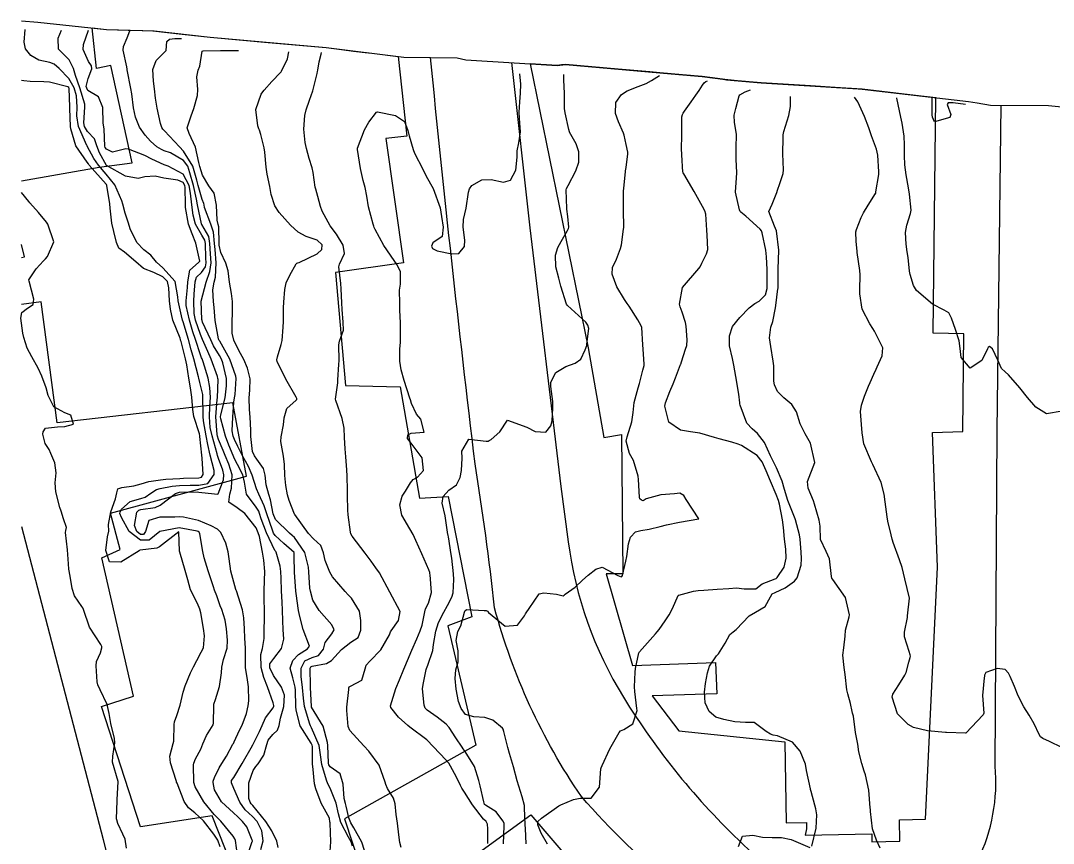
# Model space of a CAD drawing. Header units: metres. Extents: x 292545 to 299085, y 7450245 to 7463078.
# Drawn here: x 292544.8 to 292652.1, y 7462992.2 to 7463077.7 of the extents above; entities that cross this region are included whole.
import ezdxf

# ---------------------------------------------------------------- set-up
doc = ezdxf.new("R2010")
doc.units = ezdxf.units.M
for name, color, linetype in [('Area', 45, 'Continuous'), ('Curvas de Nivel 1m', 11, 'Continuous'), ('Curvas de Nivel 5m', 15, 'Continuous'), ('Edificações', 30, 'Continuous'), ('Vias Primárias', 230, 'Continuous')]:
    doc.layers.add(name, color=color, linetype=linetype)

msp = doc.modelspace()

# ---------------------------------------------------------------- linework, layer by layer
at = {"layer": 'Area'}
msp.add_polyline3d([(292544.9, 7463077.72, 716.52), (292546.58, 7463077.55, 716.94), (292553.7, 7463076.82, 717.4), (292558.66, 7463076.65, 720.91), (292564.5, 7463076, 725.05), (292576.55, 7463074.92, 726.13), (292584.61, 7463073.93, 721.93), (292590.17, 7463073.85, 721.84), (292591.06, 7463073.66, 721.89), (292600.56, 7463073.07, 725.63), (292601.4, 7463073.18, 725.6), (292612.38, 7463072.19, 728.83), (292615.6, 7463071.92, 728.6), (292617.77, 7463071.63, 729.43), (292618.13, 7463071.58, 729.53), (292621.73, 7463071.26, 731.13), (292631.82, 7463070.63, 734.28), (292632.23, 7463070.61, 734.37), (292643.28, 7463069.31, 730.07), (292644.17, 7463069.18, 729.92), (292645.56, 7463068.95, 729.94), (292651.6, 7463068.9, 729.78), (292663.88, 7463067.69, 734.15)], dxfattribs=at)
at = {"layer": 'Curvas de Nivel 1m', "flags": 128}
for points, elevation in [([(292567.33, 7462991.01), (292567.12, 7462992.54), (292567.05, 7462992.72), (292566.88, 7462993), (292565.58, 7462994.55), (292564.9, 7462995.24), (292563.82, 7462996.57), (292562.94, 7462998.12), (292562.8, 7462998.58), (292562.77, 7463000.39), (292562.79, 7463000.58), (292562.97, 7463001.03), (292563.51, 7463002.04), (292563.74, 7463002.57), (292564.1, 7463003.46), (292564.8, 7463004.56), (292564.85, 7463004.73), (292564.86, 7463006.56), (292564.88, 7463006.71), (292565.04, 7463007.19), (292565.45, 7463008.55), (292565.67, 7463009.95), (292565.71, 7463010.55), (292565.89, 7463011.35), (292566.24, 7463012.54), (292566.29, 7463013.36), (292566.19, 7463014.54), (292566.05, 7463015.45), (292565.7, 7463016.55), (292565.54, 7463016.94), (292565.17, 7463017.96), (292564.95, 7463018.56), (292564.83, 7463018.91), (292564.27, 7463020.57), (292563.87, 7463021.92), (292563.72, 7463022.57), (292563.42, 7463024.4), (292563.34, 7463024.58), (292563.24, 7463024.64), (292563.14, 7463024.69), (292561.25, 7463025.04), (292559.27, 7463024.65), (292559.25, 7463024.64), (292558.15, 7463023.73), (292557.24, 7463023.74), (292556.08, 7463024.66), (292555.27, 7463026.09), (292555.11, 7463026.51), (292555.12, 7463026.67), (292555.28, 7463026.97), (292556.18, 7463027.76), (292557.29, 7463028.08), (292557.73, 7463028.2), (292558.33, 7463028.64), (292558.92, 7463029.01), (292559.3, 7463029.12), (292560.55, 7463029.36), (292561.31, 7463029.44), (292562.42, 7463029.47), (292563.31, 7463029.47), (292564.23, 7463029.65), (292564.91, 7463030.56), (292564.9, 7463030.99), (292564.49, 7463032.57), (292564.25, 7463033.67), (292564.07, 7463034.57), (292563.8, 7463036.16), (292563.77, 7463036.58), (292563.77, 7463036.95), (292563.74, 7463038.58), (292563.71, 7463038.87), (292563.43, 7463040.14), (292563.32, 7463040.58), (292563.28, 7463040.73), (292562.79, 7463042.59), (292562.53, 7463043.53), (292562.22, 7463044.59), (292561.67, 7463046.44), (292561.63, 7463046.6), (292561.52, 7463047.05), (292561.15, 7463048.6), (292561.12, 7463049.02), (292560.85, 7463050.61), (292559.57, 7463052.05), (292558.92, 7463052.63), (292558.33, 7463053.37), (292557.6, 7463053.9), (292556.87, 7463054.66), (292556.19, 7463056.09), (292555.99, 7463056.67), (292555.64, 7463057.71), (292555.4, 7463058.67), (292555.32, 7463059.01), (292554.59, 7463060.68), (292553.69, 7463061.77), (292552.87, 7463062.7), (292552.41, 7463063.41), (292551.72, 7463064.68), (292551.7, 7463064.72), (292551.67, 7463064.77), (292550.82, 7463066.73), (292550.65, 7463067.84), (292550.67, 7463068.73), (292550.59, 7463069.92), (292550.37, 7463070.73), (292549.81, 7463071.73), (292548.81, 7463072.75), (292548.27, 7463073.2), (292547.83, 7463073.39), (292546.67, 7463073.62), (292545.84, 7463074.09), (292545.3, 7463074.8), (292545.16, 7463075.48), (292545.28, 7463076.8)], 714), ([(292569.76, 7462991.6), (292570, 7462992.5), (292569.84, 7462993.54), (292569.37, 7462994.51), (292568.9, 7462995.04), (292568.11, 7462995.73), (292567.57, 7462996.53), (292566.93, 7462997.95), (292566.69, 7462998.54), (292566.72, 7462998.76), (292566.95, 7462999.09), (292567.81, 7463000.53), (292568.87, 7463002.4), (292568.92, 7463002.51), (292568.94, 7463002.55), (292568.98, 7463002.62), (292569.63, 7463003.88), (292569.89, 7463004.5), (292570.24, 7463005.28), (292571.03, 7463006.32), (292571.12, 7463006.49), (292571.12, 7463006.58), (292571.04, 7463006.84), (292570.43, 7463008.5), (292570.08, 7463009.49), (292569.78, 7463010.5), (292569.74, 7463011.86), (292569.92, 7463012.5), (292570.1, 7463013.52), (292570.11, 7463014.5), (292570.13, 7463015.51), (292570.14, 7463016.5), (292570.11, 7463017.55), (292570.09, 7463018.5), (292570.14, 7463019.55), (292570.16, 7463020.5), (292570.05, 7463021.66), (292569.93, 7463022.5), (292569.61, 7463024.14), (292569.49, 7463024.51), (292569.25, 7463025.02), (292568.1, 7463026.52), (292567.28, 7463027.09), (292566.43, 7463027.69), (292566.52, 7463028.54), (292566.7, 7463029.14), (292566.76, 7463030.54), (292566.42, 7463031.63), (292566.05, 7463032.55), (292565.85, 7463033.05), (292565.36, 7463034.2), (292565.24, 7463034.56), (292565.21, 7463034.72), (292565.06, 7463036.56), (292565.23, 7463038.37), (292565.25, 7463038.55), (292565.31, 7463040.43), (292565.3, 7463040.55), (292565.24, 7463040.75), (292564.59, 7463042.56), (292564.24, 7463043.34), (292563.7, 7463044.58), (292563.49, 7463045.11), (292562.96, 7463046.59), (292562.82, 7463047.29), (292562.78, 7463048.59), (292562.83, 7463049.29), (292562.94, 7463050.59), (292563.07, 7463051.08), (292563.57, 7463051.56), (292564.01, 7463052.14), (292564.08, 7463052.57), (292564.05, 7463053.04), (292563.99, 7463054.57), (292563.93, 7463054.9), (292563.61, 7463055.45), (292562.96, 7463056.59), (292562.71, 7463057.51), (292562.58, 7463058.59), (292562.46, 7463059.8), (292562.29, 7463060.59), (292561.69, 7463061.78), (292560.13, 7463062.62), (292559.7, 7463062.73), (292558.42, 7463063.35), (292557.71, 7463063.71), (292556.01, 7463064.38), (292555.72, 7463064.41), (292554.33, 7463064.07), (292553.72, 7463064.36), (292553.57, 7463064.54), (292553.53, 7463064.69), (292553.48, 7463066.44), (292553.44, 7463066.69), (292553.37, 7463067.08), (292553.32, 7463068.7), (292552.88, 7463069.8), (292551.79, 7463070.47), (292551.66, 7463070.72), (292551.62, 7463070.9), (292551.81, 7463071.71), (292552.19, 7463072.71), (292552.14, 7463073.03), (292551.83, 7463073.48), (292551.3, 7463074.73), (292551.31, 7463075.26), (292551.86, 7463076.72)], 716), ([(292571.54, 7462991.8), (292571.42, 7462992.48), (292570.88, 7462993.55), (292570.28, 7462994.5), (292568.91, 7462996.19), (292568.75, 7462996.35), (292568.65, 7462996.51), (292568.51, 7462996.92), (292568.5, 7462998.52), (292568.96, 7462999.81), (292569.23, 7463000.24), (292569.47, 7463000.5), (292570.06, 7463001.41), (292570.37, 7463002.5), (292570.53, 7463002.95), (292571, 7463003.54), (292571.49, 7463004), (292571.65, 7463004.48), (292571.79, 7463005.25), (292572.13, 7463006.47), (292572.21, 7463007.64), (292571.9, 7463008.48), (292571.07, 7463009.69), (292570.68, 7463010.49), (292570.68, 7463010.9), (292571.09, 7463011.46), (292571.89, 7463012.48), (292572.13, 7463013.46), (292572.08, 7463014.48), (292572.04, 7463015.37), (292572.02, 7463016.48), (292571.98, 7463017.3), (292571.91, 7463018.48), (292571.86, 7463019.81), (292571.83, 7463020.48), (292571.76, 7463021.04), (292571.36, 7463022.49), (292571.3, 7463022.56), (292571.22, 7463022.67), (292570.35, 7463024.5), (292569.79, 7463025.98), (292569.63, 7463026.51), (292569.54, 7463026.77), (292569.28, 7463027.17), (292568.28, 7463028.52), (292568.06, 7463029.78), (292567.89, 7463030.52), (292567.33, 7463031.61), (292567.01, 7463032.21), (292566.87, 7463032.54), (292566.43, 7463033.62), (292566.08, 7463034.55), (292565.6, 7463036.35), (292565.57, 7463036.56), (292565.61, 7463036.78), (292566.03, 7463038.54), (292566.2, 7463039.77), (292566.17, 7463040.54), (292565.82, 7463042.18), (292565.68, 7463042.55), (292565.47, 7463042.93), (292564.85, 7463043.93), (292564.54, 7463044.56), (292563.7, 7463046.38), (292563.64, 7463046.58), (292563.63, 7463046.69), (292563.54, 7463048.58), (292564.06, 7463050.57), (292564.47, 7463051.66), (292564.59, 7463052.56), (292564.52, 7463053.5), (292564.47, 7463054.57), (292564.34, 7463055.3), (292563.62, 7463056.54), (292563.6, 7463056.58), (292563.59, 7463056.62), (292563.18, 7463058.58), (292563.08, 7463059.16), (292562.76, 7463060.59), (292562.39, 7463061.9), (292562.15, 7463062.6), (292561.71, 7463063.19), (292560.35, 7463063.98), (292559.72, 7463064.2), (292559.42, 7463064.32), (292558.94, 7463064.63), (292558.29, 7463065.2), (292557.73, 7463065.82), (292557.15, 7463066.66), (292556.73, 7463067.68), (292556.52, 7463068.66), (292556.34, 7463070.12), (292556.26, 7463070.67), (292555.87, 7463072.61), (292555.86, 7463072.67), (292555.82, 7463072.92), (292555.45, 7463074.67), (292555.49, 7463075.03), (292555.86, 7463075.95), (292556.13, 7463076.67)], 717), ([(292576.88, 7462990.45), (292577.01, 7462992.42), (292576.97, 7462994.34), (292576.94, 7462994.42), (292576.93, 7462994.46), (292576.9, 7462994.86), (292576.03, 7462996.43), (292575.45, 7462997.92), (292575.32, 7462998.44), (292575.14, 7463000.26), (292575.13, 7463000.44), (292575.12, 7463002.3), (292575.1, 7463002.44), (292574.99, 7463002.66), (292573.84, 7463004.45), (292573.41, 7463006.07), (292573.39, 7463006.46), (292573.34, 7463008.17), (292573.31, 7463008.46), (292573.07, 7463009.45), (292572.81, 7463010.46), (292573.09, 7463011.25), (292573.67, 7463011.88), (292574.59, 7463012.45), (292574.81, 7463012.74), (292574.15, 7463014.45), (292573.79, 7463015.81), (292573.67, 7463016.45), (292573.43, 7463018.2), (292573.4, 7463018.46), (292573.25, 7463020.41), (292573.25, 7463020.46), (292573.22, 7463022.01), (292573.21, 7463022.44), (292573.2, 7463022.46), (292572.14, 7463023.39), (292571.24, 7463024.23), (292571.08, 7463024.49), (292570.96, 7463024.78), (292570.37, 7463026.5), (292570.09, 7463027.31), (292569.53, 7463028.51), (292569.3, 7463029.07), (292568.85, 7463030.51), (292568.46, 7463031.39), (292567.85, 7463032.52), (292567.35, 7463033.47), (292567.02, 7463034.2), (292566.89, 7463034.54), (292566.79, 7463035.12), (292566.85, 7463036.54), (292566.95, 7463038.08), (292567.01, 7463038.53), (292567.07, 7463038.88), (292567.19, 7463040.53), (292567.17, 7463040.8), (292566.54, 7463042.54), (292565.48, 7463044.41), (292565.43, 7463044.5), (292565.4, 7463044.55), (292565.36, 7463044.68), (292565.01, 7463046.56), (292564.89, 7463047.92), (292564.84, 7463048.56), (292564.76, 7463049.77), (292564.91, 7463050.56), (292565.04, 7463051.08), (292565.1, 7463052.56), (292564.99, 7463053.95), (292564.95, 7463054.56), (292564.82, 7463055.76), (292564.55, 7463056.57), (292563.9, 7463058.32), (292563.86, 7463058.58), (292563.82, 7463058.74), (292563.66, 7463059.14), (292563.25, 7463060.58), (292563.11, 7463061.15), (292562.67, 7463062.59), (292561.72, 7463064.15), (292561.31, 7463064.6), (292559.74, 7463066.28), (292559.58, 7463066.46), (292559.47, 7463066.62), (292559.33, 7463067.05), (292558.99, 7463068.63), (292558.82, 7463069.67), (292558.7, 7463070.64), (292558.6, 7463071.43), (292558.53, 7463072.64), (292558.88, 7463073.58), (292559.84, 7463074.55), (292559.88, 7463074.58), (292559.9, 7463074.62), (292559.99, 7463075.55), (292560.26, 7463075.81), (292560.81, 7463075.87), (292561.52, 7463075.87)], 718), ([(292579.28, 7462991.97), (292579.14, 7462992.39), (292578.87, 7462992.89), (292578.06, 7462994.4), (292577.81, 7462995.31), (292577.57, 7462996.41), (292576.94, 7462997.97), (292576.71, 7462998.42), (292576.56, 7462998.81), (292576.08, 7463000.43), (292575.96, 7463001.45), (292575.8, 7463002.43), (292575.01, 7463004.24), (292574.91, 7463004.44), (292574.83, 7463004.62), (292574.28, 7463006.45), (292574.17, 7463007.33), (292574.09, 7463008.45), (292573.94, 7463009.58), (292573.95, 7463010.45), (292574.34, 7463011.2), (292575.09, 7463011.54), (292575.76, 7463011.77), (292576.25, 7463012.43), (292576.43, 7463013.11), (292577.12, 7463014.03), (292577.38, 7463014.42), (292577.13, 7463014.95), (292575.81, 7463016.43), (292575.16, 7463017.5), (292574.9, 7463018.44), (292574.85, 7463018.77), (292574.75, 7463020.44), (292574.72, 7463020.93), (292574.31, 7463022.45), (292573.24, 7463024.01), (292573.01, 7463024.23), (292572.72, 7463024.47), (292571.26, 7463025.88), (292571.02, 7463026.49), (292570.75, 7463027.95), (292570.6, 7463028.49), (292570.3, 7463029.5), (292570.21, 7463030.5), (292570.04, 7463031.21), (292569.34, 7463032.17), (292569.11, 7463032.51), (292568.9, 7463032.96), (292568.7, 7463034.52), (292568.71, 7463035.18), (292568.66, 7463036.52), (292568.59, 7463037.33), (292568.54, 7463038.52), (292568.61, 7463039.33), (292568.63, 7463040.52), (292568.36, 7463041.61), (292567.98, 7463042.52), (292567.47, 7463043.44), (292566.95, 7463044.54), (292566.78, 7463045.26), (292566.76, 7463046.54), (292566.8, 7463047.26), (292566.82, 7463048.54), (292566.71, 7463049.37), (292566.5, 7463050.54), (292566.37, 7463051.74), (292566.12, 7463052.54), (292565.59, 7463053.62), (292565.44, 7463054.39), (292565.43, 7463054.55), (292565.38, 7463056.31), (292565.33, 7463056.55), (292565.21, 7463056.98), (292565.13, 7463058.56), (292564.9, 7463059.8), (292564.36, 7463060.57), (292563.69, 7463061.67), (292563.4, 7463062.58), (292563.31, 7463062.98), (292562.95, 7463064.59), (292562.32, 7463066.01), (292562.09, 7463066.6), (292562.51, 7463067.84), (292562.78, 7463068.58), (292563.17, 7463069.96), (292563.22, 7463070.58), (292563.09, 7463071.87), (292563.23, 7463072.58), (292563.4, 7463073), (292563.65, 7463074.57), (292563.75, 7463074.6), (292565.56, 7463074.62), (292567.43, 7463074.62)], 719), ([(292584.34, 7462991.81), (292584.21, 7462992.33), (292584.09, 7462993.12), (292583.95, 7462994.33), (292583.82, 7462995.26), (292583.7, 7462996.34), (292583.53, 7462996.95), (292582.93, 7462997.96), (292582.75, 7462998.35), (292582.67, 7462998.62), (292582.06, 7463000.36), (292580.98, 7463001.81), (292580.45, 7463002.38), (292579.01, 7463003.97), (292578.84, 7463004.39), (292578.68, 7463006.04), (292578.68, 7463006.4), (292578.88, 7463008.22), (292578.89, 7463008.39), (292578.93, 7463008.52), (292579.06, 7463008.59), (292580.24, 7463009.2), (292580.6, 7463010.37), (292580.7, 7463010.76), (292581.09, 7463011.19), (292582.23, 7463012.35), (292583.12, 7463013.91), (292583.22, 7463014.24), (292583.28, 7463014.34), (292584.06, 7463015.41), (292584.24, 7463016.33), (292583.17, 7463018.34), (292582.07, 7463020.36), (292581.71, 7463020.87), (292581.21, 7463021.55), (292580.61, 7463022.38), (292579.24, 7463024.15), (292579.11, 7463024.39), (292579.07, 7463024.57), (292578.83, 7463026.39), (292578.79, 7463026.88), (292578.77, 7463028.4), (292578.76, 7463028.93), (292578.71, 7463030.4), (292578.68, 7463031.04), (292578.58, 7463032.4), (292578.52, 7463033.23), (292578.46, 7463034.4), (292578.4, 7463035.38), (292578.21, 7463036.4), (292577.55, 7463038.27), (292577.52, 7463038.41), (292577.75, 7463040.09), (292577.76, 7463040.41), (292577.87, 7463041.99), (292577.89, 7463042.41), (292577.84, 7463044.05), (292577.92, 7463044.41), (292578.35, 7463045.55), (292578.29, 7463046.4), (292578.2, 7463047.72), (292578.18, 7463048.4), (292578.1, 7463049.85), (292578.05, 7463050.4), (292577.84, 7463052.14), (292577.92, 7463052.41), (292578.45, 7463053.54), (292578.32, 7463054.4), (292577.61, 7463055.55), (292576.96, 7463056.42), (292576.14, 7463057.93), (292575.96, 7463058.43), (292575.66, 7463059.46), (292575.45, 7463060.21), (292575.41, 7463060.43), (292575.19, 7463061.94), (292575.07, 7463062.44), (292574.77, 7463063.39), (292574.49, 7463064.45), (292574.36, 7463065.08), (292574.22, 7463066.45), (292574.34, 7463067.87), (292574.46, 7463068.45), (292574.82, 7463069.48), (292575.17, 7463070.44), (292575.61, 7463072.23), (292575.64, 7463072.43), (292575.66, 7463072.59), (292575.83, 7463073.46), (292576.02, 7463074.25), (292576.06, 7463074.43)], 721), ([(292565.52, 7462991.9), (292565.3, 7462992.56), (292564.88, 7462993.2), (292563.79, 7462994.57), (292562.9, 7462995.43), (292562.24, 7462995.92), (292561.78, 7462996.6), (292561.05, 7462998.5), (292561, 7462998.61), (292560.99, 7462998.66), (292560.94, 7462998.78), (292560.37, 7463000.62), (292560.3, 7463001.29), (292560.66, 7463002.61), (292560.72, 7463002.88), (292560.73, 7463004.61), (292560.77, 7463004.86), (292561.02, 7463005.54), (292561.36, 7463006.61), (292561.69, 7463007.96), (292561.9, 7463008.6), (292562.46, 7463009.97), (292562.75, 7463010.59), (292563.09, 7463011.26), (292563.56, 7463012.11), (292563.78, 7463012.57), (292563.9, 7463013.8), (292563.8, 7463014.57), (292563.53, 7463016.2), (292563.42, 7463016.58), (292563.16, 7463017.18), (292562.45, 7463018.59), (292562.15, 7463019.63), (292561.89, 7463020.59), (292561.32, 7463022.5), (292561.31, 7463022.6), (292561.24, 7463024.6), (292559.23, 7463023.04), (292558.94, 7463022.92), (292557.22, 7463022.7), (292557.18, 7463022.7), (292557.12, 7463022.65), (292555.21, 7463021.46), (292554.03, 7463021.51), (292553.63, 7463022.69), (292553.83, 7463024.11), (292553.95, 7463024.69), (292553.94, 7463025.37), (292554.16, 7463026.69), (292554.64, 7463028.04), (292554.78, 7463028.68), (292554.9, 7463029.08), (292555.3, 7463029.23), (292556.56, 7463029.4), (292557.31, 7463029.6), (292558.11, 7463029.84), (292559.31, 7463030.02), (292559.87, 7463030.07), (292561.32, 7463030.16), (292561.73, 7463030.18), (292563.32, 7463030.23), (292563.6, 7463030.29), (292563.76, 7463030.58), (292563.66, 7463032.26), (292563.62, 7463032.58), (292563.42, 7463034.53), (292563.41, 7463034.58), (292563.37, 7463034.78), (292562.78, 7463036.59), (292562.67, 7463037.32), (292562.59, 7463038.59), (292562.46, 7463039.56), (292562.28, 7463040.59), (292562.07, 7463041.98), (292561.94, 7463042.6), (292561.48, 7463044.39), (292561.42, 7463044.54), (292561.41, 7463044.6), (292561.36, 7463044.72), (292560.62, 7463046.61), (292560.38, 7463047.75), (292560.27, 7463048.61), (292560.18, 7463049.98), (292560.04, 7463050.62), (292559.56, 7463051.12), (292558.64, 7463051.56), (292557.57, 7463051.99), (292556.75, 7463052.66), (292555.59, 7463053.68), (292555.01, 7463054.09), (292554.76, 7463054.68), (292554.47, 7463055.83), (292554.26, 7463056.68), (292554.1, 7463058.23), (292554.05, 7463058.69), (292553.75, 7463060.61), (292553.72, 7463060.69), (292553.67, 7463060.75), (292551.91, 7463062.72), (292551.83, 7463062.84), (292551.71, 7463063.02), (292550.53, 7463064.73), (292550.01, 7463066.47), (292549.98, 7463066.74), (292549.9, 7463068.61), (292549.9, 7463068.74), (292549.82, 7463070.71), (292549.81, 7463070.74), (292549.79, 7463070.77), (292549.69, 7463070.85), (292547.8, 7463071.32), (292547.21, 7463071.36), (292545.8, 7463071.39), (292545.13, 7463071.47), (292544.9, 7463071.52)], 713), ([(292593.33, 7462992.23), (292593.34, 7462993.77), (292593.31, 7462994.23), (292593.17, 7462994.5), (292592.9, 7462994.77), (292591.75, 7462996.24), (292590.93, 7462997.58), (292590.65, 7462997.98), (292590.49, 7462998.26), (292590.1, 7462999.11), (292589.47, 7463000.27), (292589.27, 7463000.57), (292588.97, 7463000.91), (292587.7, 7463002.29), (292586.99, 7463002.99), (292585.25, 7463004.32), (292585.01, 7463004.49), (292584.05, 7463005.36), (292583.25, 7463006.35), (292583.23, 7463006.54), (292583.79, 7463008.34), (292584.15, 7463009.25), (292584.6, 7463010.33), (292585.09, 7463011.49), (292585.34, 7463012.08), (292585.45, 7463012.32), (292585.95, 7463013.48), (292586.31, 7463014.31), (292586.51, 7463014.93), (292586.78, 7463016.3), (292586.86, 7463016.6), (292587.16, 7463017.2), (292587.47, 7463018.3), (292587.34, 7463020.16), (292587.32, 7463020.3), (292587.3, 7463020.4), (292587.21, 7463020.67), (292586.71, 7463021.79), (292586.47, 7463022.31), (292585.85, 7463023.7), (292585.58, 7463024.32), (292585.25, 7463024.91), (292584.42, 7463026.33), (292584.19, 7463027.43), (292584.45, 7463028.33), (292584.79, 7463028.84), (292585.31, 7463029.71), (292585.59, 7463030.04), (292586.02, 7463030.31), (292586.65, 7463030.98), (292586.51, 7463032.31), (292585.36, 7463033.83), (292585, 7463034.32), (292585.01, 7463034.68), (292585.37, 7463034.86), (292586.71, 7463034.97), (292586.37, 7463036.31), (292585.94, 7463036.85), (292585.41, 7463037.94), (292585.3, 7463038.32), (292585.22, 7463038.51), (292584.63, 7463040.33), (292584.33, 7463041.45), (292584.18, 7463042.33), (292584.21, 7463043.59), (292584.26, 7463044.33), (292584.26, 7463045.56), (292584.25, 7463046.33), (292584.21, 7463047.65), (292584.19, 7463048.33), (292584.17, 7463049.71), (292584.26, 7463050.33), (292584.27, 7463051.64), (292583.92, 7463052.34), (292583.59, 7463052.81), (292582.53, 7463054.35), (292581.62, 7463056.01), (292581.52, 7463056.25), (292581.48, 7463056.36), (292581.41, 7463056.58), (292580.95, 7463058.37), (292580.78, 7463059.48), (292580.6, 7463060.38), (292580.4, 7463061.1), (292580.11, 7463062.38), (292579.79, 7463064.32), (292579.79, 7463064.39), (292579.81, 7463064.48), (292580.54, 7463066.38), (292580.97, 7463067.16), (292581.77, 7463068.22), (292581.87, 7463068.26), (292583.76, 7463067.86), (292584.69, 7463067.26), (292585.04, 7463066.32), (292585.17, 7463065.75), (292585.58, 7463064.32), (292585.72, 7463063.96), (292586.59, 7463062.31), (292586.93, 7463061.55), (292587.67, 7463060.29), (292588.37, 7463058.28), (292588.54, 7463057.38), (292588.69, 7463056.28), (292588.58, 7463055.31), (292587.61, 7463054.63), (292587.47, 7463054.29), (292587.6, 7463054.06), (292588.08, 7463053.8), (292589.59, 7463053.49), (292590.32, 7463053.54), (292590.9, 7463054.26), (292590.95, 7463054.92), (292590.78, 7463056.26), (292590.81, 7463057.08), (292591.08, 7463058.25), (292591.34, 7463059.91), (292591.42, 7463060.24), (292591.68, 7463060.61), (292592.72, 7463061.2), (292593.68, 7463061.21), (292594.95, 7463060.94), (292595.68, 7463061.14), (292596.26, 7463062.19), (292596.38, 7463063.53), (292596.4, 7463064.19), (292596.57, 7463065.03), (292596.73, 7463066.19), (292596.66, 7463067.09), (292596.59, 7463068.19), (292596.67, 7463069.29), (292596.75, 7463070.19), (292596.76, 7463071.14), (292596.65, 7463072.19)], 722), ([(292594.96, 7462992.21), (292595.05, 7462994.05), (292595.05, 7462994.21), (292595.02, 7462994.33), (292594.9, 7462994.59), (292594.22, 7462995.53), (292593.09, 7462996.23), (292592.98, 7462996.3), (292592.92, 7462996.55), (292592.53, 7462998.23), (292592.41, 7462998.77), (292591.94, 7463000.24), (292590.98, 7463001.8), (292590.79, 7463002.06), (292590.66, 7463002.25), (292590.03, 7463003.22), (292589.33, 7463004.27), (292589.02, 7463004.63), (292588.09, 7463005.36), (292587.03, 7463006.1), (292586.84, 7463006.3), (292586.74, 7463006.6), (292586.56, 7463008.3), (292586.61, 7463008.75), (292586.92, 7463010.3), (292586.96, 7463010.43), (292587.09, 7463010.75), (292587.61, 7463012.29), (292587.71, 7463012.89), (292587.94, 7463014.29), (292588.22, 7463015.2), (292588.78, 7463016.28), (292589.16, 7463016.97), (292589.6, 7463017.84), (292589.74, 7463018.26), (292589.79, 7463019.67), (292589.77, 7463020.26), (292589.6, 7463021.89), (292589.54, 7463022.27), (292589.24, 7463024.1), (292589.21, 7463024.24), (292589.21, 7463024.27), (292589.2, 7463024.32), (292588.92, 7463026.28), (292588.59, 7463027.59), (292588.69, 7463028.28), (292589.3, 7463028.93), (292590.09, 7463029.48), (292590.45, 7463030.26), (292590.6, 7463030.98), (292590.67, 7463032.26), (292590.63, 7463032.98), (292591.36, 7463034.25), (292593.18, 7463034.05), (292593.36, 7463034.03), (292593.49, 7463034.09), (292593.68, 7463034.22), (292594.58, 7463035), (292595.38, 7463036.2), (292597.38, 7463035.5), (292598.25, 7463035.04), (292599.37, 7463034.97), (292599.89, 7463035.64), (292600.01, 7463036.14), (292600.09, 7463037.46), (292600.09, 7463038.14), (292599.87, 7463039.7), (292599.88, 7463040.15), (292600.41, 7463041.18), (292601.45, 7463041.78), (292602.42, 7463042.12), (292603.01, 7463042.56), (292603.47, 7463043.53), (292603.62, 7463043.96), (292603.64, 7463044.1), (292603.85, 7463045.75), (292603.74, 7463046.1), (292603.51, 7463046.39), (292601.62, 7463048.13), (292601.58, 7463048.18), (292601.53, 7463048.27), (292600.94, 7463050.14), (292600.72, 7463050.98), (292600.42, 7463052.14), (292600.37, 7463053.37), (292600.62, 7463054.14), (292600.96, 7463054.78), (292601.62, 7463055.91), (292601.73, 7463056.13), (292601.76, 7463056.26), (292601.64, 7463057.39), (292601.56, 7463058.13), (292601.56, 7463058.22), (292601.47, 7463060.13), (292601.5, 7463060.3), (292601.68, 7463060.61), (292602.5, 7463062.12), (292602.79, 7463063.03), (292602.81, 7463064.11), (292602.52, 7463064.91), (292601.84, 7463066.13), (292601.81, 7463066.19), (292601.75, 7463066.42), (292601.37, 7463068.13), (292601.32, 7463068.58), (292601.29, 7463070.14), (292601.23, 7463071.56), (292601.22, 7463072.13)], 723), ([(292597.31, 7462992.18), (292597.26, 7462993.8), (292597.22, 7462994.18), (292597.14, 7462995.95), (292597.14, 7462996.18), (292596.92, 7462997.08), (292596.55, 7462998.18), (292596.4, 7462998.73), (292596.01, 7463000.19), (292595.6, 7463001.57), (292595.42, 7463002.2), (292595, 7463003.86), (292594.92, 7463004.12), (292594.87, 7463004.2), (292593.85, 7463005.04), (292593.02, 7463005.31), (292591.87, 7463005.4), (292591.03, 7463005.64), (292590.57, 7463006.25), (292590.3, 7463007), (292590.06, 7463008.26), (292589.95, 7463009.38), (292590.03, 7463010.26), (292590.25, 7463011.1), (292590.26, 7463012.26), (292590.05, 7463013.32), (292590.23, 7463014.26), (292590.55, 7463014.84), (292590.92, 7463016.25), (292590.98, 7463016.43), (292591.16, 7463016.55), (292592.96, 7463016.43), (292593.15, 7463016.43), (292593.3, 7463016.38), (292593.42, 7463016.23), (292595.13, 7463014.8), (292596.42, 7463014.9), (292597.15, 7463015.87), (292597.25, 7463016.08), (292597.31, 7463016.18), (292597.63, 7463016.65), (292598.66, 7463018.16), (292599.17, 7463018.28), (292600.47, 7463018.14), (292601.03, 7463017.99), (292601.17, 7463017.98), (292601.26, 7463018.04), (292601.38, 7463018.13), (292602.42, 7463018.87), (292603.19, 7463019.58), (292603.77, 7463020.1), (292604.55, 7463020.74), (292605.21, 7463020.94), (292606.86, 7463020.06), (292607.19, 7463019.94), (292607.28, 7463019.97), (292607.34, 7463020.06), (292607.69, 7463021.58), (292607.77, 7463022.05), (292607.94, 7463023.35), (292608.18, 7463024.05), (292608.69, 7463024.6), (292609.25, 7463024.76), (292610.12, 7463024.89), (292611.25, 7463025.18), (292611.92, 7463025.34), (292613.26, 7463025.61), (292615.26, 7463025.96), (292613.96, 7463027.98), (292613.7, 7463028.38), (292613.3, 7463028.63), (292612.74, 7463028.56), (292611.3, 7463028.45), (292609.8, 7463028.03), (292609.47, 7463027.85), (292609.29, 7463027.89), (292609.15, 7463028.04), (292609.11, 7463028.23), (292608.98, 7463030.04), (292608.96, 7463030.41), (292608.49, 7463032.04), (292608.06, 7463032.76), (292607.71, 7463034.05), (292607.81, 7463034.49), (292608.31, 7463036.05), (292608.43, 7463037.01), (292608.53, 7463038.04), (292608.97, 7463039.58), (292609.11, 7463040.03), (292609.45, 7463041.42), (292609.57, 7463041.91), (292609.59, 7463042.03), (292609.48, 7463043.6), (292609.44, 7463044.03), (292609.33, 7463045.86), (292609.27, 7463046.03), (292608.91, 7463046.64), (292608.02, 7463048.05), (292607.83, 7463048.35), (292607.54, 7463048.76), (292606.73, 7463050.07), (292606.27, 7463051.37), (292606.31, 7463052.07), (292606.71, 7463052.95), (292607.14, 7463054.06), (292607.23, 7463054.44), (292607.45, 7463056.06), (292607.46, 7463056.23), (292607.45, 7463058.06), (292607.45, 7463058.26), (292607.45, 7463060.06), (292607.46, 7463060.28), (292607.64, 7463062.06), (292607.65, 7463062.11), (292607.7, 7463062.48), (292607.89, 7463063.88), (292607.88, 7463064.05), (292607.73, 7463064.85), (292607.52, 7463065.83), (292607.44, 7463066.05), (292606.91, 7463067.22), (292606.61, 7463068.07), (292606.63, 7463069.22), (292607.23, 7463070.06), (292607.8, 7463070.42), (292608.96, 7463070.88), (292609.8, 7463071.2), (292610.33, 7463071.5), (292611.19, 7463072.02)], 724), ([(292627, 7462991.97), (292627.46, 7462993.82), (292627.53, 7462995.2), (292627.43, 7462995.82), (292627.32, 7462996.23), (292626.93, 7462997.62), (292626.88, 7462997.83), (292626.86, 7462997.9), (292626.46, 7462999.83), (292626.34, 7463000.46), (292625.81, 7463001.84), (292624.99, 7463002.75), (292623.43, 7463003.43), (292623, 7463003.5), (292622.71, 7463003.58), (292622.26, 7463003.88), (292621.02, 7463004.8), (292620.12, 7463004.8), (292619.02, 7463004.88), (292617.85, 7463005.1), (292617.02, 7463005.35), (292616.35, 7463005.95), (292615.92, 7463006.84), (292615.84, 7463007.96), (292615.97, 7463008.86), (292616.16, 7463009.95), (292616.38, 7463010.65), (292617.1, 7463011.73), (292617.21, 7463011.83), (292617.32, 7463011.94), (292618.01, 7463013.03), (292618.48, 7463013.93), (292618.84, 7463014.21), (292619.13, 7463014.46), (292620.49, 7463015.9), (292621.15, 7463016.25), (292622.17, 7463016.87), (292622.71, 7463017.87), (292622.88, 7463018.17), (292623.18, 7463018.32), (292624.25, 7463018.79), (292625.19, 7463019.48), (292625.48, 7463019.85), (292625.91, 7463021.15), (292625.93, 7463021.84), (292625.88, 7463022.49), (292625.78, 7463023.84), (292625.71, 7463024.31), (292625.31, 7463025.85), (292625.26, 7463025.95), (292624.51, 7463027.86), (292624.16, 7463029), (292623.92, 7463029.86), (292623.33, 7463031.26), (292623.01, 7463031.87), (292622.7, 7463032.51), (292622.07, 7463033.88), (292621.37, 7463034.82), (292620.8, 7463035.32), (292620.25, 7463035.91), (292619.56, 7463037.77), (292619.52, 7463037.92), (292619.51, 7463038.01), (292619.42, 7463038.91), (292619.25, 7463039.92), (292619.2, 7463040.16), (292618.91, 7463041.93), (292618.76, 7463042.63), (292618.46, 7463043.93), (292618.44, 7463044.99), (292618.77, 7463045.93), (292619.51, 7463046.88), (292620.49, 7463047.9), (292621.08, 7463048.34), (292621.53, 7463048.57), (292622.19, 7463049.24), (292622.35, 7463049.88), (292622.37, 7463051.07), (292622.36, 7463051.88), (292622.3, 7463053.17), (292622.22, 7463053.88), (292621.83, 7463055.68), (292621.76, 7463055.89), (292621.62, 7463056.06), (292620.14, 7463057.41), (292619.64, 7463057.81), (292619.59, 7463057.86), (292619.55, 7463057.91), (292619.5, 7463058.06), (292619.08, 7463059.92), (292619.18, 7463061.41), (292619.22, 7463061.92), (292619.13, 7463063.34), (292619.13, 7463063.92), (292619.16, 7463064.48), (292619.19, 7463065.92), (292618.98, 7463067.15), (292618.93, 7463067.92), (292619.11, 7463068.59), (292619.47, 7463069.91), (292619.53, 7463070), (292620.09, 7463070.34), (292620.63, 7463070.53)], 726), ([(292634.1, 7462991.74), (292633.71, 7462992.59), (292633.32, 7462993.75), (292633.1, 7462995.56), (292633.09, 7462995.76), (292633.08, 7462995.92), (292632.93, 7462997.76), (292632.57, 7462999.38), (292632.46, 7462999.76), (292632.19, 7463000.54), (292631.9, 7463001.77), (292631.77, 7463002.54), (292631.56, 7463003.77), (292631.35, 7463005.45), (292631.23, 7463005.78), (292631.19, 7463005.93), (292631.04, 7463006.79), (292630.74, 7463007.78), (292630.63, 7463008.21), (292630.47, 7463009.79), (292630.38, 7463010.5), (292630.24, 7463011.79), (292630.32, 7463012.57), (292630.47, 7463013.79), (292630.52, 7463014.4), (292630.88, 7463015.78), (292630.92, 7463016), (292630.52, 7463017.79), (292629.19, 7463019.66), (292629.1, 7463019.8), (292629.04, 7463019.96), (292628.84, 7463021.8), (292628.48, 7463022.56), (292627.92, 7463023.81), (292627.87, 7463025.2), (292627.78, 7463025.81), (292627.29, 7463027.5), (292627.18, 7463027.82), (292626.64, 7463029.16), (292626.57, 7463029.83), (292627.33, 7463031.82), (292626.86, 7463033.83), (292626.31, 7463034.78), (292625.8, 7463035.84), (292625.4, 7463037.07), (292624.93, 7463037.85), (292624.1, 7463038.54), (292623.43, 7463039.21), (292623.11, 7463039.87), (292623.05, 7463040.26), (292623.04, 7463041.87), (292622.99, 7463042.34), (292622.76, 7463043.88), (292622.61, 7463044.76), (292622.73, 7463045.88), (292622.94, 7463046.45), (292623.22, 7463047.87), (292623.26, 7463048.14), (292623.48, 7463049.87), (292623.49, 7463049.94), (292623.52, 7463051.87), (292623.52, 7463051.92), (292623.59, 7463053.87), (292623.32, 7463055.87), (292623.14, 7463056.36), (292622.53, 7463057.88), (292622.88, 7463058.66), (292623.36, 7463059.87), (292623.44, 7463060.11), (292623.68, 7463060.82), (292624.03, 7463061.86), (292624.07, 7463062.24), (292624, 7463063.87), (292624.03, 7463065.58), (292624.03, 7463065.87), (292624.08, 7463066.2), (292624.6, 7463067.86), (292624.8, 7463068.82), (292624.79, 7463069.85)], 727), ([(292652.99, 7463002.22), (292651.71, 7463002.82), (292651, 7463003.14), (292650.77, 7463003.32), (292650.63, 7463003.55), (292650.12, 7463004.65), (292649.59, 7463005.55), (292649.04, 7463006.43), (292648.46, 7463007.57), (292648.05, 7463008.56), (292647.61, 7463009.58), (292647.43, 7463009.94), (292647.08, 7463010.3), (292646.26, 7463010.43), (292645.08, 7463010.01), (292644.96, 7463009.73), (292644.93, 7463009.61), (292644.91, 7463009.45), (292644.73, 7463007.61), (292644.87, 7463005.76), (292644.82, 7463005.61), (292643, 7463003.69), (292642.97, 7463003.68), (292641, 7463003.75), (292640.91, 7463003.75), (292639.01, 7463003.93), (292637.58, 7463004.27), (292637.01, 7463004.58), (292635.92, 7463005.72), (292635.36, 7463007.42), (292635.43, 7463007.73), (292636.06, 7463008.72), (292636.67, 7463009.71), (292636.8, 7463009.99), (292637.09, 7463011.07), (292637.24, 7463011.57), (292637.26, 7463011.71), (292637.24, 7463011.84), (292637.11, 7463012.18), (292636.65, 7463013.71), (292636.65, 7463014.19), (292636.93, 7463015.71), (292636.96, 7463015.9), (292637.17, 7463017.71), (292636.66, 7463019.72), (292636.38, 7463020.89), (292636.13, 7463021.72), (292635.47, 7463023.49), (292635.39, 7463023.73), (292635.36, 7463023.84), (292635.25, 7463024.3), (292634.91, 7463025.73), (292634.82, 7463026.18), (292634.61, 7463027.74), (292634.52, 7463028.52), (292634.22, 7463029.74), (292633.33, 7463031.61), (292633.26, 7463031.75), (292633.19, 7463031.9), (292632.41, 7463033.76), (292632.23, 7463034.9), (292632.16, 7463035.76), (292632.06, 7463037.1), (292632.16, 7463037.76), (292632.48, 7463038.7), (292632.9, 7463039.76), (292633.06, 7463040.13), (292633.45, 7463041), (292633.68, 7463041.52), (292633.79, 7463041.75), (292634.33, 7463042.89), (292634.39, 7463043.74), (292633.5, 7463045.47), (292633.33, 7463045.75), (292633.02, 7463046.24), (292632.24, 7463047.76), (292631.98, 7463049.33), (292632, 7463049.77), (292632.02, 7463051.31), (292631.98, 7463051.77), (292631.72, 7463053.64), (292631.7, 7463053.77), (292631.61, 7463054.79), (292631.57, 7463055.77), (292631.63, 7463056.02), (292632.14, 7463057.27), (292632.37, 7463057.76), (292632.85, 7463058.56), (292633.62, 7463059.75), (292633.64, 7463059.78), (292633.67, 7463059.94), (292633.97, 7463061.75), (292633.98, 7463062.03), (292633.85, 7463063.75), (292633.72, 7463064.37), (292633.22, 7463065.76), (292632.92, 7463066.59), (292632.48, 7463067.76), (292631.78, 7463069.28), (292631.45, 7463069.77)], 728), ([(292653.02, 7463037.14), (292651.4, 7463036.89), (292650.28, 7463037.55), (292649.42, 7463038.56), (292648.63, 7463039.57), (292647.45, 7463040.92), (292647.09, 7463041.22), (292646.71, 7463041.59), (292646.32, 7463042.45), (292645.79, 7463043.61), (292645.48, 7463043.87), (292645.33, 7463043.76), (292645.27, 7463043.61), (292644.66, 7463042.42), (292643.45, 7463041.63), (292642.53, 7463042.71), (292642.42, 7463043.65), (292642.32, 7463044.47), (292641.92, 7463045.65), (292641.51, 7463046.81), (292641.25, 7463047.38), (292640.77, 7463047.66), (292639.53, 7463048.28), (292637.88, 7463049.7), (292637.56, 7463050.22), (292637.23, 7463051.36), (292637.16, 7463051.71), (292637, 7463053.12), (292636.92, 7463053.71), (292636.81, 7463054.5), (292636.73, 7463055.71), (292636.86, 7463056.48), (292637.27, 7463057.7), (292637.31, 7463058.04), (292637.16, 7463059.71), (292637.05, 7463060.34), (292636.8, 7463061.71), (292636.68, 7463062.73), (292636.62, 7463063.71), (292636.63, 7463064.81), (292636.61, 7463065.71), (292636.4, 7463067.07), (292636.26, 7463067.71), (292635.83, 7463069.68), (292635.81, 7463069.72)], 729), ([(292555.79, 7462991.74), (292555.65, 7462992.67), (292555.42, 7462993.21), (292554.89, 7462994.31), (292554.78, 7462994.68), (292554.77, 7462994.8), (292554.83, 7462996.68), (292554.83, 7462996.76), (292554.94, 7462998.68), (292554.35, 7463000.69), (292554.36, 7463001.3), (292554.57, 7463002.68), (292554.54, 7463003.14), (292554.17, 7463004.69), (292553.98, 7463005.73), (292553.77, 7463006.69), (292553.06, 7463008.2), (292552.82, 7463008.7), (292552.74, 7463009.03), (292552.64, 7463010.7), (292552.66, 7463011.13), (292553.1, 7463012.04), (292553.24, 7463012.56), (292553.22, 7463012.7), (292553.11, 7463012.92), (292551.94, 7463014.71), (292551.31, 7463016.56), (292551.24, 7463016.72), (292551.15, 7463016.85), (292550.39, 7463017.96), (292550.14, 7463018.74), (292549.93, 7463020), (292549.81, 7463020.74), (292549.75, 7463021.29), (292549.66, 7463022.74), (292549.46, 7463024.54), (292549.48, 7463024.75), (292549.57, 7463025.05), (292549.26, 7463025.96), (292548.99, 7463026.75), (292548.88, 7463027.15), (292548.46, 7463028.76), (292548.37, 7463029.69), (292548.47, 7463030.76), (292548.35, 7463031.77), (292547.92, 7463032.76), (292547.75, 7463033.17), (292547.35, 7463033.79), (292547.11, 7463034.77), (292547.12, 7463035.02), (292547.37, 7463035.39), (292548.61, 7463035.51), (292549.37, 7463035.54), (292550.3, 7463035.81), (292550, 7463036.73), (292549.4, 7463036.99), (292548.25, 7463037.6), (292547.65, 7463038.77), (292547.43, 7463039.59), (292547, 7463040.77), (292546.61, 7463041.62), (292545.95, 7463042.79), (292545.47, 7463043.7), (292545.11, 7463044.79), (292545.02, 7463045.26), (292544.8, 7463046.8), (292544.92, 7463047.4), (292545.52, 7463047.86), (292546.08, 7463048.24), (292546.16, 7463048.78), (292545.67, 7463050.67), (292545.66, 7463050.79), (292546.4, 7463051.95), (292547.16, 7463052.77), (292547.37, 7463052.98), (292547.59, 7463053.21), (292548.25, 7463054.76), (292547.63, 7463056.59), (292547.49, 7463056.77), (292546.64, 7463057.78), (292545.76, 7463058.79), (292545.65, 7463058.92), (292544.9, 7463059.86)], 712), ([(292619.39, 7462991.91), (292619.79, 7462992.99), (292620.87, 7462993.1), (292621.87, 7462992.88), (292622.87, 7462992.87), (292623.86, 7462992.87), (292624.87, 7462992.65), (292626.79, 7462991.83)], 726)]:
    msp.add_lwpolyline(points, dxfattribs=dict(at, elevation=elevation))
at = {"layer": 'Curvas de Nivel 5m', "flags": 128}
for points, elevation in [([(292568.22, 7462990.52), (292568.86, 7462992.45), (292568.88, 7462992.49), (292568.88, 7462992.51), (292568.86, 7462992.59), (292568.31, 7462993.95), (292567.86, 7462994.53), (292567.36, 7462994.99), (292566.9, 7462995.42), (292565.65, 7462996.55), (292564.93, 7462997.8), (292564.79, 7462998.56), (292564.8, 7462998.7), (292564.95, 7462999.09), (292565.41, 7463000.1), (292565.7, 7463000.55), (292566.2, 7463001.32), (292566.86, 7463002.54), (292566.9, 7463002.62), (292566.99, 7463002.81), (292567.53, 7463004.01), (292567.81, 7463004.53), (292568.25, 7463005.75), (292568.42, 7463006.52), (292568.49, 7463007.06), (292568.47, 7463008.52), (292568.35, 7463009.23), (292568.16, 7463010.52), (292568.17, 7463011.44), (292568.16, 7463012.52), (292568.09, 7463013.55), (292568.04, 7463014.52), (292567.97, 7463015.69), (292567.84, 7463016.52), (292567.21, 7463018.49), (292567.2, 7463018.53), (292567.17, 7463018.61), (292566.65, 7463020.54), (292566.47, 7463021.8), (292566.37, 7463022.54), (292566.11, 7463023.43), (292565.58, 7463024.56), (292565.25, 7463024.88), (292564.6, 7463025.22), (292563.26, 7463025.78), (292561.73, 7463026.13), (292561.27, 7463026.16), (292560.81, 7463026.14), (292559.27, 7463026.14), (292558.11, 7463025.8), (292557.77, 7463024.64), (292557.56, 7463024.34), (292557.25, 7463024.34), (292556.87, 7463024.65), (292556.64, 7463025.28), (292556.87, 7463026.65), (292557.06, 7463026.87), (292557.28, 7463026.93), (292558.78, 7463027.14), (292559.28, 7463027.37), (292560.9, 7463028.61), (292561.19, 7463028.71), (292561.29, 7463028.72), (292563.12, 7463028.76), (292563.3, 7463028.75), (292564.95, 7463028.56), (292565.29, 7463028.53), (292565.32, 7463028.56), (292565.87, 7463030), (292565.91, 7463030.55), (292565.79, 7463031.01), (292565.34, 7463032.24), (292565.25, 7463032.56), (292565.2, 7463032.7), (292564.68, 7463034.57), (292564.5, 7463035.45), (292564.42, 7463036.57), (292564.47, 7463037.63), (292564.51, 7463038.56), (292564.47, 7463039.61), (292564.29, 7463040.57), (292563.75, 7463042.28), (292563.64, 7463042.58), (292563.59, 7463042.7), (292563.47, 7463043.02), (292562.96, 7463044.59), (292562.7, 7463045.39), (292562.33, 7463046.59), (292562, 7463048.12), (292561.98, 7463048.6), (292562.13, 7463050.01), (292562.15, 7463050.59), (292562.37, 7463051.79), (292563.28, 7463052.58), (292563.43, 7463052.74), (292563, 7463054.59), (292562.62, 7463055.58), (292562.24, 7463056.59), (292561.93, 7463058.31), (292561.92, 7463058.6), (292561.88, 7463060.39), (292561.84, 7463060.6), (292561.68, 7463060.92), (292561.14, 7463061.15), (292559.68, 7463061.35), (292558.76, 7463061.56), (292557.69, 7463061.51), (292557, 7463061.34), (292555.69, 7463061.56), (292553.7, 7463062.69), (292552.99, 7463063.98), (292552.72, 7463064.71), (292552.46, 7463065.44), (292551.74, 7463066.21), (292551.42, 7463066.72), (292551.37, 7463067.1), (292551.48, 7463068.72), (292551.45, 7463069.05), (292550.96, 7463070.73), (292550.51, 7463072.03), (292550.3, 7463072.74), (292549.83, 7463073.65), (292549.29, 7463074.2), (292548.74, 7463074.75), (292548.7, 7463075.91), (292549.03, 7463076.75)], 715), ([(292580.84, 7462990.54), (292580.23, 7462992.38), (292579.42, 7462993.85), (292579.09, 7462994.39), (292578.9, 7462994.9), (292578.62, 7462996.1), (292578.54, 7462996.4), (292578.41, 7462996.91), (292578.31, 7462998.4), (292578.01, 7462999.46), (292576.96, 7463000.19), (292576.82, 7463000.42), (292576.79, 7463000.59), (292576.73, 7463002.42), (292576.69, 7463002.72), (292576.22, 7463004.43), (292575.03, 7463006.41), (292575.02, 7463006.44), (292575.01, 7463006.46), (292574.92, 7463008.44), (292574.91, 7463008.58), (292574.88, 7463010.44), (292574.94, 7463010.58), (292575.08, 7463010.64), (292576.59, 7463010.92), (292577.09, 7463011.24), (292578.14, 7463012.4), (292579.11, 7463013.14), (292579.86, 7463013.63), (292580.16, 7463014.38), (292580.13, 7463015.39), (292580.02, 7463016.38), (292579.17, 7463017.71), (292578.84, 7463018.06), (292578.52, 7463018.4), (292577.2, 7463019.94), (292576.91, 7463020.41), (292576.42, 7463021.63), (292576.26, 7463022.42), (292575.99, 7463023.19), (292575.24, 7463023.9), (292574.7, 7463024.45), (292573.27, 7463026.42), (292573.25, 7463026.46), (292572.69, 7463027.87), (292572.51, 7463028.47), (292572.34, 7463029.44), (292572.26, 7463030.47), (292572.2, 7463031.6), (292572.11, 7463032.47), (292571.84, 7463033.99), (292571.85, 7463034.48), (292572.11, 7463035.74), (292572.18, 7463036.47), (292572.45, 7463037.42), (292573.41, 7463038.28), (292573.5, 7463038.37), (292573.49, 7463038.46), (292573.41, 7463038.61), (292572.34, 7463040.47), (292571.46, 7463042.32), (292571.42, 7463042.48), (292571.47, 7463042.81), (292571.87, 7463044.08), (292571.96, 7463044.48), (292572.09, 7463045.89), (292572.12, 7463046.47), (292572.12, 7463047.88), (292572.13, 7463048.47), (292572.23, 7463049.79), (292572.38, 7463050.47), (292572.76, 7463051.27), (292573.44, 7463052.46), (292573.5, 7463052.54), (292573.58, 7463052.57), (292573.73, 7463052.6), (292575.59, 7463053.49), (292576.08, 7463053.95), (292576.11, 7463054.42), (292575.61, 7463054.9), (292574.47, 7463055.31), (292573.62, 7463055.76), (292572.84, 7463056.47), (292571.64, 7463057.8), (292571.19, 7463058.49), (292570.84, 7463059.67), (292570.7, 7463060.49), (292570.42, 7463061.76), (292570.29, 7463062.49), (292570.16, 7463064.05), (292570.09, 7463064.5), (292569.74, 7463065.89), (292569.6, 7463066.36), (292569.55, 7463066.5), (292569.45, 7463066.8), (292569.22, 7463068.51), (292569.79, 7463070.09), (292569.95, 7463070.34), (292570.1, 7463070.5), (292570.9, 7463071.39), (292571.81, 7463072.34), (292571.87, 7463072.42), (292571.91, 7463072.48), (292572.54, 7463073.76), (292572.67, 7463074.47)], 720), ([(292599.53, 7462992.15), (292598.88, 7462993.29), (292598.53, 7462994.16), (292598.55, 7462994.51), (292598.9, 7462994.86), (292600.73, 7462996.13), (292600.91, 7462996.25), (292602.24, 7462996.79), (292602.92, 7462996.94), (292604.09, 7462996.93), (292604.93, 7462998.09), (292605.07, 7462999.98), (292605.1, 7463000.09), (292605.22, 7463000.34), (292606.01, 7463002.07), (292607, 7463003.76), (292607.14, 7463003.92), (292607.46, 7463004.06), (292608.39, 7463004.67), (292608.84, 7463006.04), (292608.83, 7463006.24), (292608.6, 7463008.04), (292608.59, 7463008.52), (292608.64, 7463010.04), (292608.69, 7463010.43), (292609.04, 7463012.04), (292609.06, 7463012.09), (292609.1, 7463012.15), (292610.75, 7463014.02), (292610.93, 7463014.21), (292611.13, 7463014.45), (292611.77, 7463015.38), (292612.18, 7463016), (292612.53, 7463016.63), (292613.12, 7463017.99), (292613.14, 7463018.03), (292613.17, 7463018.04), (292614.7, 7463018.45), (292615.18, 7463018.52), (292615.78, 7463018.56), (292617.18, 7463018.65), (292618.38, 7463018.73), (292619.18, 7463018.78), (292619.96, 7463018.69), (292621.18, 7463018.68), (292621.86, 7463019.21), (292623.19, 7463019.74), (292623.29, 7463019.77), (292623.4, 7463019.87), (292624.12, 7463020.95), (292624.35, 7463021.86), (292624.29, 7463022.8), (292624.17, 7463023.86), (292624.06, 7463025.05), (292623.96, 7463025.86), (292623.66, 7463027.5), (292623.55, 7463027.87), (292623.3, 7463028.5), (292622.7, 7463029.88), (292622.27, 7463030.94), (292621.83, 7463031.88), (292621.34, 7463032.53), (292619.69, 7463033.58), (292619.36, 7463033.72), (292618.68, 7463033.93), (292617.37, 7463034.27), (292616.88, 7463034.43), (292615.37, 7463034.88), (292614.39, 7463034.99), (292613.37, 7463035.17), (292612.13, 7463036), (292611.73, 7463037.68), (292611.81, 7463038.01), (292612.25, 7463039.18), (292612.59, 7463040), (292612.84, 7463040.6), (292613.37, 7463041.99), (292613.39, 7463042.05), (292613.46, 7463042.27), (292613.88, 7463043.58), (292614, 7463043.98), (292614.05, 7463044.55), (292613.95, 7463045.98), (292613.88, 7463046.35), (292613.52, 7463047.42), (292613.32, 7463047.99), (292613.26, 7463048.27), (292613.55, 7463049.99), (292615.27, 7463051.96), (292615.39, 7463052.14), (292615.58, 7463052.51), (292616.07, 7463053.48), (292616.21, 7463053.95), (292616.13, 7463055.44), (292616.08, 7463055.96), (292615.99, 7463057.61), (292615.88, 7463057.96), (292615.65, 7463058.41), (292614.77, 7463059.97), (292613.69, 7463061.8), (292613.62, 7463061.91), (292613.6, 7463061.98), (292613.5, 7463063.78), (292613.49, 7463063.98), (292613.48, 7463064.22), (292613.49, 7463065.98), (292613.5, 7463067.72), (292613.55, 7463067.98), (292613.62, 7463068.12), (292613.77, 7463068.33), (292614.46, 7463069.3), (292614.94, 7463069.97), (292615.29, 7463070.47), (292615.66, 7463071.03), (292615.82, 7463071.28), (292615.98, 7463071.41), (292616.17, 7463071.48)], 725), ([(292642.96, 7463069.01), (292641.68, 7463069.18), (292641.18, 7463069.19), (292641.08, 7463069.01), (292641.45, 7463067.97), (292641.33, 7463067.66), (292639.76, 7463067.21), (292639.55, 7463067.68), (292639.52, 7463067.93), (292639.5, 7463069.68)], 730)]:
    msp.add_lwpolyline(points, dxfattribs=dict(at, elevation=elevation))
at = {"layer": 'Edificações', "elevation": 722.24}
for points in [[(292544.9, 7463061.08), (292552.97, 7463062.5), (292556.39, 7463062.94), (292554.17, 7463073.07), (292552.67, 7463072.74), (292552.22, 7463076.97), (292553.7, 7463076.82), (292555.98, 7463076.75), (292557.5, 7463076.69), (292558.52, 7463076.66), (292561.58, 7463076.33), (292564.5, 7463076), (292570.52, 7463075.46), (292576.55, 7463074.92), (292578.13, 7463074.72), (292579.37, 7463074.57), (292580.58, 7463074.42), (292581.3, 7463074.33), (292584.01, 7463074), (292584.92, 7463065.71), (292582.74, 7463065.47), (292584.58, 7463052.57), (292577.5, 7463051.56), (292578.55, 7463039.8), (292584.23, 7463039.67), (292586.24, 7463028.12), (292589.22, 7463028.3), (292591.69, 7463015.77), (292589.17, 7463014.83), (292592.1, 7463002.46), (292578.46, 7462994.8), (292582.52, 7462982.37)], [(292544.9, 7463053.13), (292545.19, 7463053.2), (292544.9, 7463054.47)], [(292568.79, 7462984.77), (292564.7, 7462995.09), (292557.24, 7462993.97), (292553.19, 7463006.47), (292556.53, 7463007.55), (292553.24, 7463021.9), (292555.14, 7463022.77), (292554.12, 7463026.54), (292568.26, 7463030.38), (292566.86, 7463038.02), (292548.58, 7463035.94), (292546.93, 7463048.52), (292544.9, 7463048.25)], [(292592.74, 7462991.54), (292597.82, 7462995.2), (292604.69, 7462987.19)]]:
    msp.add_lwpolyline(points, dxfattribs=at)
at = {"layer": 'Edificações', "elevation": 724.52}
msp.add_lwpolyline([(292597.75, 7463073.24), (292603.76, 7463043.74), (292605.38, 7463034.41), (292607.22, 7463034.73), (292607.38, 7463020.26), (292605.65, 7463020.24), (292608.37, 7463010.73), (292617.01, 7463011.03), (292617.12, 7463007.79), (292610.41, 7463007.56), (292613.17, 7463003.95), (292624.21, 7463002.81), (292624.34, 7462994.37), (292626.45, 7462994.4), (292626.46, 7462993.77), (292626.3, 7462993.09), (292633.24, 7462993.24), (292633.25, 7462992.41), (292636.15, 7462992.47), (292636.1, 7462994.7), (292638.8, 7462994.76), (292640.05, 7463020.93), (292639.56, 7463034.94), (292642.7, 7463035.04), (292642.81, 7463045.2), (292639.61, 7463045.24), (292639.88, 7463069.71), (292637.76, 7463069.96), (292632.23, 7463070.61), (292629.43, 7463070.78), (292626.88, 7463070.94), (292621.73, 7463071.26), (292619.29, 7463071.47), (292617.95, 7463071.6), (292616.68, 7463071.77), (292615.6, 7463071.92), (292613.99, 7463072.06), (292612.38, 7463072.19), (292611.22, 7463072.3), (292610.16, 7463072.4), (292606.89, 7463072.69), (292606.89, 7463072.69), (292601.4, 7463073.18), (292600.98, 7463073.13), (292600.56, 7463073.07)], close=True, dxfattribs=at)
at = {"layer": 'Vias Primárias'}
for points, elevation in [([(292544.9, 7463025.16), (292553.38, 7462992.65), (292569.49, 7462927.02, 0.346168), (292581.94, 7462917.29), (292614.79, 7462913.6), (292646.5, 7462908.11), (292671.83, 7462903.13, 0.472847), (292681.2, 7462908.3), (292688.5, 7462931.43), (292693.57, 7462947.04), (292699.62, 7462965.47), (292702.93, 7462975.5, 0.62503), (292698.1, 7462980.21), (292664.98, 7462971.42, -0.038134), (292647.62, 7462971.5, -0.028278), (292623.78, 7462979.52, -0.071596), (292603.06, 7462997.11, -0.084884), (292594.04, 7463016.73, 0.011456), (292592.02, 7463031.69, -0.005555), (292587.39, 7463073.89)], 711.36), ([(292595.81, 7463073.37), (292597.7, 7463056.2), (292600.94, 7463029.31), (292601.69, 7463023.58, 0.106027), (292607.42, 7463007.45, 0.064949), (292619.82, 7462992.17, 0.123817), (292632.35, 7462985.12, 0.360141), (292644.26, 7462990.51, 0.137387), (292646.05, 7463000.26), (292646.25, 7463035.1), (292646.69, 7463068.94)], 723.76)]:
    msp.add_lwpolyline(points, format="xyb", dxfattribs=dict(at, elevation=elevation))

doc.saveas('drawing.dxf')
